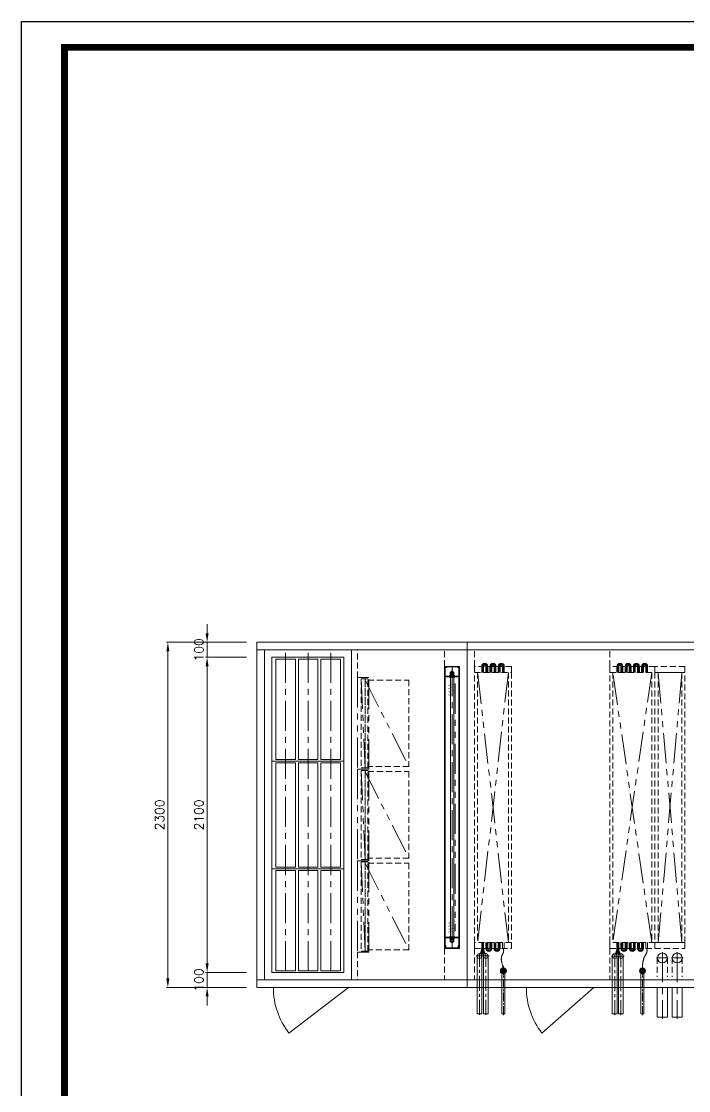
# Model space of a CAD drawing. Extents: x 38 to 18273, y -670 to 12274.
# Drawn here: x 38 to 4482, y 5149 to 12274 of the extents above; entities that cross this region are included whole.
import ezdxf

# ---------------------------------------------------------------- set-up
doc = ezdxf.new("R2010")
doc.units = 0
doc.header["$LTSCALE"] = 80
doc.header["$MEASUREMENT"] = 0
for name, pattern in [('CEN', [26, 20, -2, 2, -2]), ('CENTER', [2, 1.25, -0.25, 0.25, -0.25]), ('CENTER2', [1.125, 0.75, -0.125, 0.125, -0.125]), ('CENTERX2', [4, 2.5, -0.5, 0.5, -0.5]), ('H2', [4, 3, -1]), ('HIDDENX2', [0.75, 0.5, -0.25]), ('PHANTOM', [5, 2.5, -0.5, 0.5, -0.5, 0.5, -0.5]), ('PHANTOMX2', [5, 2.5, -0.5, 0.5, -0.5, 0.5, -0.5])]:
    doc.linetypes.add(name, pattern=pattern)
doc.layers.get('0').update_dxf_attribs({"linetype": 'CONTINUOUS', "lineweight": 18})
doc.layers.get('DEFPOINTS').update_dxf_attribs({"linetype": 'CONTINUOUS', "lineweight": 18})
for name, color, linetype, lineweight in [('2', 2, 'HIDDENX2', 18), ('9', 2, 'H2', 18), ('ACT', 7, 'CONTINUOUS', 18), ('C', 1, 'CENTER', 18), ('CEN', 1, 'CEN', 18), ('LIN', 2, 'CONTINUOUS', 18), ('P', 1, 'PHANTOM', 18), ('SMS', 220, 'CONTINUOUS', 18), ('SOL-M-1', 4, 'CONTINUOUS', 18)]:
    doc.layers.add(name, color=color, linetype=linetype, lineweight=lineweight)
doc.layers.add('FORM', color=7, linetype='CONTINUOUS')
doc.styles.get("Standard").update_dxf_attribs({"font": 'txt.shx', "bigfont": '2hs.shx'})
doc.dimstyles.get("Standard").update_dxf_attribs({"dimscale": 0, "dimtxt": 60, "dimasz": 60, "dimexe": 10, "dimexo": 70, "dimgap": 25, "dimtad": 1, "dimdec": 0, "dimlfac": -1, "dimzin": 0, "dimdsep": 46, "dimtxsty": 'Standard', "dimcen": 0, "dimclrd": 1, "dimclre": 1, "dimadec": 0, "dimazin": 0, "dimtfac": 1, "dimtdec": 0, "dimtix": 1, "dimtmove": 1, "dimatfit": 2, "dimfxl": 0, "dimtolj": 1, "dimtzin": 0, "dimlwd": 5, "dimlwe": 5, "dimarcsym": 0})

# ---------------------------------------------------------------- blocks, each defined once
blk = doc.blocks.new('COIL-UP')
at = {"color": 2, "ltscale": 30}
for p, q in [((47.5, 1880), (47.5, 1840)), ((60.2, 1880), (60.2, 1840)), ((75, 1880), (75, 1840)), ((87.7, 1880), (87.7, 1840)), ((102.5, 1880), (102.5, 1840)), ((115.2, 1880), (115.2, 1840)), ((130, 1880), (130, 1840)), ((142.7, 1880), (142.7, 1840)), ((157.5, 1880), (157.5, 1840)), ((170.2, 1880), (170.2, 1840)), ((185, 1880), (185, 1840)), ((197.7, 1880), (197.7, 1840)), ((212.5, 1880), (212.5, 1840)), ((225.2, 1880), (225.2, 1840)), ((240, 1880), (240, 1840)), ((252.7, 1880), (252.7, 1840)), ((47.4, 0), (47.4, 40)), ((49, 0), (58.6, 0)), ((60.1, 0), (60.1, 40)), ((74.9, 0), (74.9, 40)), ((87.6, 0), (87.6, 40)), ((102.4, 0), (102.4, 40)), ((115.1, 0), (115.1, 40)), ((129.9, 0), (129.9, 40)), ((142.6, 0), (142.6, 40)), ((157.4, 0), (157.4, 40)), ((170.1, 0), (170.1, 40)), ((184.9, 0), (184.9, 40)), ((197.6, 0), (197.6, 40)), ((212.4, 0), (212.4, 40)), ((225.1, 0), (225.1, 40)), ((239.9, 0), (239.9, 40)), ((241.5, 0), (251.1, 0)), ((252.6, 0), (252.6, 40)), ((17.3, -50.8), (17.3, -435.7)), ((49, -50.8), (49, -435.7)), ((49, -50.8), (49, -435.7)), ((58.8, -50.8), (58.8, -435.7)), ((90.5, -50.8), (90.5, -435.7)), ((90.5, -50.8), (90.5, -435.7)), ((208.1, -166.3), (208.1, -435)), ((228.1, -435), (228.1, -166.6)), ((17.3, -435.7), (49, -435.7)), ((58.8, -435.7), (90.5, -435.7)), ((208.1, -435), (228.1, -435))]:
    blk.add_line(p, q, dxfattribs=at)
for centre, radius in [((33.2, -50.8), 15.9), ((74.7, -50.8), 15.9), ((218.3, -149.1), 20)]:
    blk.add_circle(centre, radius, dxfattribs=at)
at = {"color": 4, "linetype": 'CENTER', "ltscale": 30}
for radius in [15, 7.94]:
    blk.add_circle((218.3, -149.1), radius, dxfattribs=at)
at = {"color": 2, "ltscale": 30}
for centre, radius, start, end in [((67.6, 1880), 20.1, 0, 180), ((67.6, 1880), 7.4, 0, 180), ((122.6, 1880), 20.1, 0, 180), ((122.6, 1880), 7.4, 0, 180), ((177.6, 1880), 20.1, 0, 180), ((177.6, 1880), 7.4, 0, 180), ((232.6, 1880), 20.1, 0, 180), ((232.6, 1880), 7.4, 0, 180), ((95, 0), 20.1, 180, 0), ((95, 0), 7.4, 180, 0), ((150, 0), 20.1, 180, 0), ((150, 0), 7.4, 180, 0), ((205, 0), 20.1, 180, 0), ((205, 0), 7.4, 180, 0)]:
    blk.add_arc(centre, radius, start, end, dxfattribs=at)
for points, knots in [([(47.5, 0), (47.2, -2.8), (46.9, -5.5), (46, -11.5), (45.5, -14.8), (44.4, -19.3), (44, -20.6), (43.3, -22.9), (42.9, -23.9), (42.3, -25.5), (42, -26.2), (41.3, -27.6), (41, -28.2), (40, -30.3), (39.2, -31.6), (37.8, -33.8), (37.3, -34.6), (36.7, -35.4)], [0, 0, 0, 0, 8.122778, 8.122778, 18.692797, 18.692797, 23.371493, 23.371493, 26.97768, 26.97768, 29.595751, 29.595751, 32.213823, 32.213823, 37.449966, 37.449966, 40.578291, 40.578291, 40.578291, 40.578291]), ([(60.1, 0), (60.4, -2.8), (60.7, -5.5), (61.6, -11.5), (62.1, -14.8), (63.2, -19.3), (63.6, -20.6), (64.3, -22.9), (64.7, -23.9), (65.3, -25.5), (65.6, -26.2), (66.2, -27.6), (66.6, -28.2), (67.6, -30.3), (68.4, -31.6), (69.8, -33.8), (70.3, -34.6), (70.8, -35.4)], [0, 0, 0, 0, 8.122778, 8.122778, 18.692797, 18.692797, 23.371493, 23.371493, 26.97768, 26.97768, 29.595751, 29.595751, 32.213823, 32.213823, 37.449966, 37.449966, 40.578291, 40.578291, 40.578291, 40.578291]), ([(53.8, -30.9), (52.4, -34.2), (50.7, -37.3), (48.1, -41.2), (47.5, -42.2), (46.8, -43.1)], [28.271735, 28.271735, 28.271735, 28.271735, 37.937343, 37.937343, 41.217073, 41.217073, 41.217073, 41.217073]), ([(47.5, -0.7), (47.8, -3.9), (48.1, -6.5), (48.9, -12.7), (49.5, -16.5), (50.8, -22.1), (51.3, -23.9), (52.4, -27.3), (53, -29), (55.1, -34), (56.9, -37.2), (59.4, -41.2), (60.1, -42.2), (60.8, -43.1)], [0, 0, 0, 0, 7.361999, 7.361999, 18.066817, 18.066817, 23.235675, 23.235675, 28.03421, 28.03421, 37.937343, 37.937343, 41.217073, 41.217073, 41.217073, 41.217073])]:
    blk.add_open_spline(points, degree=3, knots=knots, dxfattribs=at)
at = {"color": 4, "linetype": 'CENTER', "ltscale": 30}
blk.add_spline([(218.3, -149.1), (233.9, -51), (248.6, -17.8), (246.3, 0)], degree=3, dxfattribs=at)
at = {"layer": '2', "color": 1, "linetype": 'PHANTOMX2', "lineweight": 5}
for p, q in [((280, 1840), (20, 40)), ((280, 40), (20.1, 1840))]:
    blk.add_line(p, q, dxfattribs=at)
at = {"layer": '9', "linetype": 'HIDDENX2'}
for p, q in [((20.1, 1840), (20, 40)), ((280, 1840), (280, 40))]:
    blk.add_line(p, q, dxfattribs=at)
for points in [[(0.1, 1840), (300.1, 1840), (300.1, 1880), (0.1, 1880)], [(0.1, 1840), (300, 1840), (300, 40), (0, 40)], [(0, 0), (300, 0), (300, 40), (0, 40)]]:
    blk.add_lwpolyline(points, close=True, dxfattribs=at)
at = {"layer": 'CEN', "linetype": 'CENTER', "ltscale": 30}
for p, q in [((53.8, 1880), (53.8, 1840)), ((81.3, 1880), (81.3, 1840)), ((108.8, 1880), (108.8, 1840)), ((136.3, 1880), (136.3, 1840)), ((163.8, 1880), (163.8, 1840)), ((191.3, 1880), (191.3, 1840)), ((218.8, 1880), (218.8, 1840)), ((246.3, 1880), (246.3, 1840)), ((53.8, 40), (53.8, 0)), ((81.3, 0), (81.3, 40)), ((108.8, 0), (108.8, 40)), ((136.3, 0), (136.3, 40)), ((163.8, 0), (163.8, 40)), ((191.3, 0), (191.3, 40)), ((218.8, 0), (218.8, 40)), ((55.3, -50.8), (11, -50.8)), ((96.8, -50.8), (52.5, -50.8)), ((219.3, -118.1), (218.3, -180.2))]:
    blk.add_line(p, q, dxfattribs=at)
at = {"layer": 'CEN', "linetype": 'CENTER'}
for p, q in [((33.2, -443.7), (33.2, -34.3)), ((74.7, -443.7), (74.7, -34.3))]:
    blk.add_line(p, q, dxfattribs=at)
at = {"layer": 'CEN', "linetype": 'CENTER2'}
blk.add_line((218.3, -443.6), (218.3, -115.9), dxfattribs=at)
at = {"layer": 'CEN', "linetype": 'CENTER', "ltscale": 30}
for centre, start, end in [((67.6, 1880), 0, 180), ((122.6, 1880), 0, 180), ((177.6, 1880), 0, 180), ((232.6, 1880), 0, 180), ((95, 0), 180, 0), ((150, 0), 180, 0), ((205, 0), 180, 0)]:
    blk.add_arc(centre, 13.8, start, end, dxfattribs=at)
for points, knots in [([(50.5, -20.9), (49.9, -23.4), (47.9, -29.4), (44.7, -34.9), (42.5, -38.1)], [20.215547, 20.215547, 20.215547, 20.215547, 28.022794, 39.590551, 39.590551, 39.590551, 39.590551]), ([(53.8, -0.7), (54.9, -10.2), (56.4, -23.6), (62.9, -34.9), (65.1, -38.1)], [0, 0, 0, 0, 28.022794, 39.590551, 39.590551, 39.590551, 39.590551])]:
    blk.add_open_spline(points, degree=3, knots=knots, dxfattribs=at)
blk = doc.blocks.new('*D27')
at = {"color": 1, "linetype": 'Continuous', "lineweight": 5}
for p, q in [((1274.9, 8196.1), (1274.9, 8256.1)), ((1536.2, 8136.1), (1264.9, 8136.1)), ((1274.9, 8136.1), (1274.9, 8036.1)), ((1536.2, 8036.1), (1264.9, 8036.1)), ((1274.9, 7976.1), (1274.9, 7916.1))]:
    blk.add_line(p, q, dxfattribs=at)
at = {"color": 1, "linetype": 'Continuous'}
for points in [[(1264.9, 8196.1), (1284.9, 8196.1), (1274.9, 8136.1)], [(1264.9, 7976.1), (1284.9, 7976.1), (1274.9, 8036.1)]]:
    blk.add_solid(points, dxfattribs=at)
at = {"layer": 'DEFPOINTS', "color": 0, "linetype": 'Continuous'}
for p in [(1606.2, 8136.1), (1274.9, 8036.1), (1606.2, 8036.1)]:
    blk.add_point(p, dxfattribs=at)
at = {"color": 0, "linetype": 'Continuous', "insert": (1219.9, 8086.1), "char_height": 60, "attachment_point": 5, "rotation": 90}
blk.add_mtext('\\A1;100', dxfattribs=at)
blk = doc.blocks.new('*D28')
at = {"color": 1, "linetype": 'Continuous', "lineweight": 5}
for p, q in [((1536.2, 8036.1), (1264.9, 8036.1)), ((1274.9, 7976.1), (1274.9, 5996.1)), ((1536.2, 5936.1), (1264.9, 5936.1))]:
    blk.add_line(p, q, dxfattribs=at)
at = {"color": 1, "linetype": 'Continuous'}
for points in [[(1264.9, 7976.1), (1284.9, 7976.1), (1274.9, 8036.1)], [(1264.9, 5996.1), (1284.9, 5996.1), (1274.9, 5936.1)]]:
    blk.add_solid(points, dxfattribs=at)
at = {"layer": 'DEFPOINTS', "color": 0, "linetype": 'Continuous'}
for p in [(1606.2, 8036.1), (1274.9, 5936.1), (1606.2, 5936.1)]:
    blk.add_point(p, dxfattribs=at)
at = {"color": 0, "linetype": 'Continuous', "insert": (1219.9, 6986.1), "char_height": 60, "attachment_point": 5, "rotation": 90}
blk.add_mtext('\\A1;2100', dxfattribs=at)
blk = doc.blocks.new('*D29')
at = {"color": 1, "linetype": 'Continuous', "lineweight": 5}
for p, q in [((1274.9, 5996.1), (1274.9, 6056.1)), ((1536.2, 5936.1), (1264.9, 5936.1)), ((1274.9, 5936.1), (1274.9, 5836.1)), ((1536.2, 5836.1), (1264.9, 5836.1)), ((1274.9, 5776.1), (1274.9, 5716.1))]:
    blk.add_line(p, q, dxfattribs=at)
at = {"color": 1, "linetype": 'Continuous'}
for points in [[(1264.9, 5996.1), (1284.9, 5996.1), (1274.9, 5936.1)], [(1264.9, 5776.1), (1284.9, 5776.1), (1274.9, 5836.1)]]:
    blk.add_solid(points, dxfattribs=at)
at = {"layer": 'DEFPOINTS', "color": 0, "linetype": 'Continuous'}
for p in [(1606.2, 5936.1), (1274.9, 5836.1), (1606.2, 5836.1)]:
    blk.add_point(p, dxfattribs=at)
at = {"color": 0, "linetype": 'Continuous', "insert": (1219.9, 5886.1), "char_height": 60, "attachment_point": 5, "rotation": 90}
blk.add_mtext('\\A1;100', dxfattribs=at)
blk = doc.blocks.new('*D30')
at = {"color": 1, "linetype": 'Continuous', "lineweight": 5}
for p, q in [((1536.2, 8136.1), (1003.5, 8136.1)), ((1013.5, 8076.1), (1013.5, 5896.1)), ((1536.2, 5836.1), (1003.5, 5836.1))]:
    blk.add_line(p, q, dxfattribs=at)
at = {"color": 1, "linetype": 'Continuous'}
for points in [[(1003.5, 8076.1), (1023.5, 8076.1), (1013.5, 8136.1)], [(1003.5, 5896.1), (1023.5, 5896.1), (1013.5, 5836.1)]]:
    blk.add_solid(points, dxfattribs=at)
at = {"layer": 'DEFPOINTS', "color": 0, "linetype": 'Continuous'}
for p in [(1606.2, 8136.1), (1013.5, 5836.1), (1606.2, 5836.1)]:
    blk.add_point(p, dxfattribs=at)
at = {"color": 0, "linetype": 'Continuous', "insert": (958.5, 6986.1), "char_height": 60, "attachment_point": 5, "rotation": 90}
blk.add_mtext('\\A1;2300', dxfattribs=at)
blk = doc.blocks.new('DXC-UP')
at = {"color": 2, "ltscale": 30}
for p, q in [((17.2, 50.1), (17.2, 435)), ((17.2, 435), (49, 435)), ((49, 50.1), (49, 435)), ((49, 50.1), (49, 435)), ((58.8, 50.1), (58.8, 435)), ((58.8, 435), (90.5, 435)), ((90.5, 50.1), (90.5, 435)), ((90.5, 50.1), (90.5, 435)), ((181.8, 166.3), (181.8, 435)), ((181.8, 435), (201.8, 435)), ((201.8, 435), (201.8, 166.6)), ((47.4, 0), (47.4, -40)), ((49, 0), (58.6, 0)), ((60.1, 0), (60.1, -40)), ((74.9, 0), (74.9, -40)), ((87.6, 0), (87.6, -40)), ((102.4, 0), (102.4, -40)), ((115.1, 0), (115.1, -40)), ((129.9, 0), (129.9, -40)), ((142.6, 0), (142.6, -40)), ((157.4, 0), (157.4, -40)), ((170.1, 0), (170.1, -40)), ((184.9, 0), (197.6, 0)), ((184.9, 0), (184.9, -40)), ((197.6, 0), (197.6, -40)), ((47.4, -1880), (47.4, -1840)), ((60.1, -1880), (60.1, -1840)), ((74.9, -1880), (74.9, -1840)), ((87.6, -1880), (87.6, -1840)), ((102.4, -1880), (102.4, -1840)), ((115.1, -1880), (115.1, -1840)), ((129.9, -1880), (129.9, -1840)), ((142.6, -1880), (142.6, -1840)), ((157.4, -1880), (157.4, -1840)), ((170.1, -1880), (170.1, -1840)), ((184.9, -1880), (184.9, -1840)), ((197.6, -1880), (197.6, -1840))]:
    blk.add_line(p, q, dxfattribs=at)
for centre, radius in [((192, 149.1), 20), ((33.1, 50.1), 15.9), ((74.6, 50.1), 15.9)]:
    blk.add_circle(centre, radius, dxfattribs=at)
at = {"color": 4, "linetype": 'CENTER', "ltscale": 30}
for radius in [15, 7.94]:
    blk.add_circle((192, 149.1), radius, dxfattribs=at)
at = {"color": 2, "ltscale": 30}
for centre, radius, start, end in [((95, 0), 20.1, 0, 180), ((95, 0), 7.4, 0, 180), ((150, 0), 20.1, 0, 180), ((150, 0), 7.4, 0, 180), ((67.5, -1880), 20.1, 180, 0), ((67.5, -1880), 7.4, 180, 0), ((122.5, -1880), 20.1, 180, 0), ((122.5, -1880), 7.4, 180, 0), ((177.5, -1880), 20.1, 180, 0), ((177.5, -1880), 7.4, 180, 0)]:
    blk.add_arc(centre, radius, start, end, dxfattribs=at)
at = {"color": 4, "linetype": 'CENTER', "ltscale": 30}
blk.add_open_spline([(192, 149.1), (191.8, 115.2), (162.7, 68.8), (196.8, 24.2), (192.6, 6), (191.2, 0)], degree=3, knots=[0, 0, 0, 0, 99.366065, 135.649551, 153.655823, 153.655823, 153.655823, 153.655823], dxfattribs=at)
at = {"color": 2, "ltscale": 30}
for points, knots in [([(47.4, -0.7), (47.1, 2), (46.8, 4.7), (46, 10.8), (45.4, 14.1), (44.3, 18.6), (44, 19.9), (43.2, 22.2), (42.9, 23.2), (42.2, 24.8), (41.9, 25.5), (41.3, 26.9), (41, 27.5), (39.9, 29.6), (39.1, 30.9), (37.8, 33), (37.2, 33.8), (36.7, 34.6)], [0, 0, 0, 0, 8.122778, 8.122778, 18.692797, 18.692797, 23.371493, 23.371493, 26.97768, 26.97768, 29.595751, 29.595751, 32.213823, 32.213823, 37.449966, 37.449966, 40.578291, 40.578291, 40.578291, 40.578291]), ([(53.7, 30.2), (52.3, 33.5), (50.6, 36.5), (48.1, 40.5), (47.4, 41.4), (46.8, 42.4)], [28.271735, 28.271735, 28.271735, 28.271735, 37.937343, 37.937343, 41.217073, 41.217073, 41.217073, 41.217073]), ([(47.4, 0), (47.7, 3.2), (48, 5.7), (48.8, 12), (49.4, 15.8), (50.7, 21.3), (51.2, 23.1), (52.3, 26.6), (52.9, 28.3), (55.1, 33.3), (56.8, 36.5), (59.4, 40.5), (60.1, 41.4), (60.7, 42.4)], [0, 0, 0, 0, 7.361999, 7.361999, 18.066817, 18.066817, 23.235675, 23.235675, 28.03421, 28.03421, 37.937343, 37.937343, 41.217073, 41.217073, 41.217073, 41.217073]), ([(60.1, -0.7), (60.4, 2), (60.7, 4.7), (61.5, 10.8), (62.1, 14.1), (63.2, 18.6), (63.5, 19.9), (64.3, 22.2), (64.6, 23.2), (65.3, 24.8), (65.6, 25.5), (66.2, 26.9), (66.5, 27.5), (67.6, 29.6), (68.4, 30.9), (69.7, 33), (70.3, 33.8), (70.8, 34.6)], [0, 0, 0, 0, 8.122778, 8.122778, 18.692797, 18.692797, 23.371493, 23.371493, 26.97768, 26.97768, 29.595751, 29.595751, 32.213823, 32.213823, 37.449966, 37.449966, 40.578291, 40.578291, 40.578291, 40.578291])]:
    blk.add_open_spline(points, degree=3, knots=knots, dxfattribs=at)
at = {"layer": '2', "color": 1, "linetype": 'PHANTOMX2', "lineweight": 5}
for p, q in [((224.9, -1840), (20, -40)), ((225, -40), (20, -1840))]:
    blk.add_line(p, q, dxfattribs=at)
at = {"layer": '9', "linetype": 'HIDDENX2'}
for p, q in [((20, -1840), (20, -40)), ((224.9, -1840), (225, -40))]:
    blk.add_line(p, q, dxfattribs=at)
for points in [[(0, 0), (245, 0), (245, -40), (0, -40)], [(0, -1840), (244.9, -1840), (245, -40), (0, -40)], [(0, -1840), (245, -1840), (245, -1880), (0, -1880)]]:
    blk.add_lwpolyline(points, close=True, dxfattribs=at)
at = {"layer": 'CEN', "linetype": 'CENTER'}
for p, q in [((33.1, 443), (33.1, 33.6)), ((74.6, 443), (74.6, 33.6))]:
    blk.add_line(p, q, dxfattribs=at)
at = {"layer": 'CEN', "linetype": 'CENTER2'}
blk.add_line((192, 443.6), (192, 115.9), dxfattribs=at)
at = {"layer": 'CEN', "linetype": 'CENTER', "ltscale": 30}
for p, q in [((193.1, 118.1), (192, 180.2)), ((55.2, 50.1), (11, 50.1)), ((96.8, 50.1), (52.5, 50.1)), ((53.7, -40), (53.7, 0)), ((81.2, 0), (81.2, -40)), ((108.7, 0), (108.7, -40)), ((136.2, 0), (136.2, -40)), ((163.7, 0), (163.7, -40)), ((53.7, -1880), (53.7, -1840)), ((81.2, -1880), (81.2, -1840)), ((108.7, -1880), (108.7, -1840)), ((136.2, -1880), (136.2, -1840)), ((163.7, -1880), (163.7, -1840)), ((191.2, -1880), (191.2, -1840))]:
    blk.add_line(p, q, dxfattribs=at)
for centre, start, end in [((95, 0), 0, 180), ((150, 0), 0, 180), ((67.5, -1880), 180, 0), ((122.5, -1880), 180, 0), ((177.5, -1880), 180, 0)]:
    blk.add_arc(centre, 13.8, start, end, dxfattribs=at)
for points, knots in [([(50.5, 20.2), (49.8, 22.6), (47.8, 28.7), (44.6, 34.2), (42.5, 37.4)], [20.215547, 20.215547, 20.215547, 20.215547, 28.022794, 39.590551, 39.590551, 39.590551, 39.590551]), ([(53.7, 0), (54.8, 9.5), (56.4, 22.9), (62.9, 34.2), (65, 37.4)], [0, 0, 0, 0, 28.022794, 39.590551, 39.590551, 39.590551, 39.590551])]:
    blk.add_open_spline(points, degree=3, knots=knots, dxfattribs=at)
blk = doc.blocks.new('A$C53FA227C')
at = {"lineweight": 5}
for p, q in [((-100, 0), (-100, -1880)), ((0, 0), (-100, 0)), ((0, -4.4), (-100, -4.4)), ((-95.6, -8.8), (-95.6, -1880)), ((-85.2, -8.8), (-95.6, -8.8)), ((-95.6, -65.8), (-4.4, -65.8)), ((-95.6, -70.2), (-4.4, -70.2)), ((-85.2, -4.4), (-85.2, -8.8)), ((-68.3, -64), (-31.7, -64)), ((-68.3, -64), (-68.3, -65.8)), ((-68.3, -71.9), (-68.3, -70.2)), ((-34.2, -62), (-65.8, -62)), ((-65.8, -62), (-65.8, -64)), ((-62, -49.5), (-62, -40.4)), ((-62, -62), (-62, -52.9)), ((-58.7, -38.7), (-41.3, -38.7)), ((-58.7, -51.2), (-41.3, -51.2)), ((-56, -50.4), (-56, -39.5)), ((-56, -62), (-56, -52.1)), ((-55.3, -34.6), (-54, -33.2)), ((-55.3, -34.6), (-44.7, -34.6)), ((-55.3, -38.7), (-55.3, -34.6)), ((-54, -33.2), (-46, -33.2)), ((-46, -33.2), (-44.7, -34.6)), ((-44.7, -38.7), (-44.7, -34.6)), ((-44, -50.4), (-44, -39.5)), ((-44, -62), (-44, -52.1)), ((-38, -49.5), (-38, -40.4)), ((-38, -62), (-38, -52.9)), ((-34.2, -62), (-34.2, -64)), ((-31.7, -64), (-31.7, -65.8)), ((-31.7, -71.9), (-31.7, -70.2)), ((-14.7, -4.4), (-14.7, -8.8)), ((-4.2, -8.8), (-14.7, -8.8)), ((-4.2, -8.8), (-4.2, -1880)), ((0, 0), (0, -1880)), ((-68.3, -71.9), (-31.7, -71.9)), ((-60.9, -71.9), (-60.9, -1802.7)), ((-39.1, -71.9), (-39.1, -1802.7)), ((-95.6, -1804.4), (-4.2, -1804.4)), ((-95.6, -1808.8), (-4.2, -1808.8)), ((-68.3, -1802.7), (-31.7, -1802.7)), ((-68.3, -1802.7), (-68.3, -1804.4)), ((-68.3, -1810.6), (-68.3, -1808.8)), ((-68.3, -1810.6), (-31.7, -1810.6)), ((-65.8, -1812.6), (-65.8, -1810.6)), ((-34.2, -1812.6), (-65.8, -1812.6)), ((-62, -1812.6), (-62, -1821.7)), ((-62, -1825.1), (-62, -1834.2)), ((-58.7, -1823.4), (-41.3, -1823.4)), ((-58.7, -1835.9), (-41.3, -1835.9)), ((-56, -1812.6), (-56, -1822.5)), ((-56, -1824.2), (-56, -1835)), ((-55.3, -1835.9), (-55.3, -1840)), ((-55.3, -1840), (-44.7, -1840)), ((-55.3, -1840), (-54, -1841.3)), ((-54, -1841.3), (-46, -1841.3)), ((-46, -1841.3), (-44.7, -1840)), ((-44.7, -1835.9), (-44.7, -1840)), ((-44, -1812.6), (-44, -1822.5)), ((-44, -1824.2), (-44, -1835)), ((-38, -1812.6), (-38, -1821.7)), ((-38, -1825.1), (-38, -1834.2)), ((-34.2, -1812.6), (-34.2, -1810.6)), ((-31.7, -1802.7), (-31.7, -1804.4)), ((-31.7, -1810.6), (-31.7, -1808.8)), ((0, -1880), (-100, -1880)), ((-95.6, -1860.6), (-91.2, -1860.6)), ((-91.2, -1860.6), (-91.2, -1875.6)), ((-8.6, -1875.6), (-91.2, -1875.6)), ((-8.6, -1860.6), (-8.6, -1875.6)), ((-8.6, -1860.6), (-4.2, -1860.6))]:
    blk.add_line(p, q, dxfattribs=at)
at = {"lineweight": 5, "const_width": 1.6}
for points in [[(-71.2, -114.9, 1), (-71.2, -119.7, 1)], [(-71.2, -135.5, 1), (-71.2, -140.3, 1)], [(-28.8, -125.2, -1), (-28.8, -130, -1)], [(-71.2, -156.2, 1), (-71.2, -160.9, 1)], [(-71.2, -176.8, 1), (-71.2, -181.6, 1)], [(-28.8, -145.9, -1), (-28.8, -150.6, -1)], [(-28.8, -166.5, -1), (-28.8, -171.2, -1)], [(-28.8, -187.1, -1), (-28.8, -191.9, -1)], [(-71.2, -1697.3, 1), (-71.2, -1702.1, 1)], [(-28.8, -1707.6, -1), (-28.8, -1712.4, -1)], [(-71.2, -1717.9, 1), (-71.2, -1722.7, 1)], [(-71.2, -1738.5, 1), (-71.2, -1743.3, 1)], [(-71.2, -1759.1, 1), (-71.2, -1763.9, 1)], [(-28.8, -1728.2, -1), (-28.8, -1733, -1)], [(-28.8, -1748.8, -1), (-28.8, -1753.6, -1)], [(-28.8, -1769.4, -1), (-28.8, -1774.2, -1)]]:
    blk.add_lwpolyline(points, format="xyb", dxfattribs=at)
for points in [[(-60.9, -113.6), (-71.2, -114.9)], [(-71.2, -119.7), (-39.1, -123.9)], [(-60.9, -134.2), (-71.2, -135.5)], [(-71.2, -140.3), (-39.1, -144.5)], [(-39.1, -123.9), (-28.8, -125.2)], [(-28.8, -130), (-39.1, -131.4)], [(-60.9, -154.8), (-71.2, -156.2)], [(-71.2, -160.9), (-39.1, -165.1)], [(-60.9, -175.4), (-71.2, -176.8)], [(-71.2, -181.6), (-39.1, -185.7)], [(-39.1, -144.5), (-28.8, -145.9)], [(-28.8, -150.6), (-39.1, -152)], [(-39.1, -165.1), (-28.8, -166.5)], [(-28.8, -171.2), (-39.1, -172.6)], [(-39.1, -185.7), (-28.8, -187.1)], [(-28.8, -191.9), (-39.1, -193.2)], [(-60.9, -1695.9), (-71.2, -1697.3)], [(-71.2, -1702.1), (-39.1, -1706.2)], [(-39.1, -1706.2), (-28.8, -1707.6)], [(-60.9, -1716.5), (-71.2, -1717.9)], [(-71.2, -1722.7), (-39.1, -1726.8)], [(-60.9, -1737.1), (-71.2, -1738.5)], [(-71.2, -1743.3), (-39.1, -1747.4)], [(-60.9, -1757.7), (-71.2, -1759.1)], [(-71.2, -1763.9), (-39.1, -1768.1)], [(-28.8, -1712.4), (-39.1, -1713.7)], [(-39.1, -1726.8), (-28.8, -1728.2)], [(-28.8, -1733), (-39.1, -1734.3)], [(-39.1, -1747.4), (-28.8, -1748.8)], [(-28.8, -1753.6), (-39.1, -1754.9)], [(-39.1, -1768.1), (-28.8, -1769.4)], [(-28.8, -1774.2), (-39.1, -1775.5)]]:
    blk.add_lwpolyline(points, dxfattribs=at)
at = {"lineweight": 5}
for centre, radius, start, end in [((-58.6, -43), 4.31, 52.7941, 142.90426), ((-58.6, -46.9), 4.31, 217.09574, 307.2059), ((-58.6, -55.5), 4.31, 52.7941, 142.90426), ((-51, -53.2), 14.6, 86.10292, 110.07012), ((-51, -36.7), 14.6, 249.92988, 273.89708), ((-51, -65.7), 14.6, 86.10292, 110.07012), ((-49, -53.2), 14.6, 69.92988, 93.89708), ((-49, -36.7), 14.6, 266.10292, 290.07012), ((-49, -65.7), 14.6, 69.92988, 93.89708), ((-41.4, -43), 4.31, 37.09574, 127.2059), ((-41.4, -46.9), 4.31, 232.7941, 322.90426), ((-41.4, -55.5), 4.31, 37.09574, 127.2059), ((-58.6, -1819.1), 4.31, 217.09574, 307.2059), ((-58.6, -1827.7), 4.31, 52.7941, 142.90426), ((-58.6, -1831.6), 4.31, 217.09574, 307.2059), ((-51, -1808.9), 14.6, 249.92988, 273.89708), ((-51, -1837.9), 14.6, 86.10292, 110.07012), ((-51, -1821.4), 14.6, 249.92988, 273.89708), ((-49, -1808.9), 14.6, 266.10292, 290.07012), ((-49, -1837.9), 14.6, 69.92988, 93.89708), ((-49, -1821.4), 14.6, 266.10292, 290.07012), ((-41.4, -1819.1), 4.31, 232.7941, 322.90426), ((-41.4, -1827.7), 4.31, 37.09574, 127.2059), ((-41.4, -1831.6), 4.31, 232.7941, 322.90426)]:
    blk.add_arc(centre, radius, start, end, dxfattribs=at)
at = {"layer": 'CEN', "linetype": 'CENTERX2'}
blk.add_line((-50, 1.7), (-50, -1898.5), dxfattribs=at)
at = {"layer": 'P', "lineweight": 5}
for p, q in [((-71.2, -116.4), (-71.2, -1761.7)), ((-38.8, -125.1), (-38.8, -1771.9))]:
    blk.add_line(p, q, dxfattribs=at)
blk = doc.blocks.new('M-F')
at = {"color": 2, "linetype": 'HIDDENX2'}
for points in [[(25.3, 8), (50.3, 8), (50.3, 602), (25.3, 602)], [(50.3, 8), (70, 8), (70, 602), (50.3, 602)]]:
    blk.add_lwpolyline(points, close=True, dxfattribs=at)
blk.add_lwpolyline([(70, 593.2), (342.3, 593.2), (342.3, 16.8), (70, 16.8)], dxfattribs=at)
at = {"layer": 'SMS', "linetype": 'PHANTOMX2'}
blk.add_lwpolyline([(0, 0), (75, 0), (75, 610), (0, 610)], close=True, dxfattribs=at)
at = {"layer": 'SOL-M-1', "color": 1, "linetype": 'PHANTOMX2'}
for p, q in [((25.3, 602), (50.3, 8)), ((50.3, 593.2), (342.3, 16.8))]:
    blk.add_line(p, q, dxfattribs=at)
blk = doc.blocks.new('form')
at = {"layer": 'FORM', "color": 3}
blk.add_lwpolyline([(0, 562.79), (792.83, 562.79), (792.83, 0), (0, 0)], close=True, dxfattribs=at)
at = {"layer": 'FORM', "color": 2, "const_width": 1.94}
blk.add_lwpolyline([(12.48, 6.47), (12.48, 555.28), (781.78, 555.28), (781.78, 6.47)], close=True, dxfattribs=at)
blk = doc.blocks.new('A$C493F42F1')
at = {"xscale": 20, "yscale": 20, "zscale": 20}
blk.add_blockref('form', (0, -11255.8), dxfattribs=at)

msp = doc.modelspace()

# ---------------------------------------------------------------- linework, layer by layer
at = {"linetype": 'Continuous'}
for p, q in [((1656.2, 8086.1), (1606.2, 8086.1)), ((1706.2, 7343.5), (2186.2, 7343.5)), ((2186.2, 6626.8), (1706.2, 6626.8)), ((1656.2, 5886.1), (1606.2, 5886.1))]:
    msp.add_line(p, q, dxfattribs=at)
at = {"color": 1, "linetype": 'Continuous'}
for p, q in [((2216.2, 5836.1), (1819.3, 5531.9)), ((3851.2, 5836.1), (3504.3, 5531.9))]:
    msp.add_line(p, q, dxfattribs=at)
at = {"linetype": 'Continuous'}
for points in [[(2236.2, 8086.1), (1656.2, 8086.1), (1656.2, 5886.1), (2236.2, 5886.1)], [(1656.2, 8086.1), (3006.2, 8086.1), (3006.2, 5886.1), (1656.2, 5886.1)], [(3006.2, 8086.1), (4906.2, 8086.1), (4906.2, 5886.1), (3006.2, 5886.1)], [(2186.2, 8036.1), (1706.2, 8036.1), (1706.2, 5936.1), (2186.2, 5936.1)], [(1862.7, 7355.5), (1732.7, 7355.5), (1732.7, 8024.1), (1862.7, 8024.1)], [(2012.7, 7355.5), (1882.7, 7355.5), (1882.7, 8024.1), (2012.7, 8024.1)], [(2162.7, 7355.5), (2032.7, 7355.5), (2032.7, 8024.1), (2162.7, 8024.1)], [(1862.7, 6638.8), (1732.7, 6638.8), (1732.7, 7332.4), (1862.7, 7332.4)], [(2012.7, 6638.8), (1882.7, 6638.8), (1882.7, 7332.4), (2012.7, 7332.4)], [(2162.7, 6638.8), (2032.7, 6638.8), (2032.7, 7332.4), (2162.7, 7332.4)], [(1862.7, 6614.8), (1732.7, 6614.8), (1732.7, 5946.3), (1862.7, 5946.3)], [(2012.7, 6614.8), (1882.7, 6614.8), (1882.7, 5946.3), (2012.7, 5946.3)], [(2162.7, 6614.8), (2032.7, 6614.8), (2032.7, 5946.3), (2162.7, 5946.3)]]:
    msp.add_lwpolyline(points, close=True, dxfattribs=at)
at = {"color": 1, "linetype": 'Continuous'}
for centre in [(2216.2, 5836.1), (3901.2, 5836.1)]:
    msp.add_arc(centre, 500, 180, 217.47128, dxfattribs=at)
at = {"layer": '2', "color": 1, "linetype": 'PHANTOMX2'}
for p, q in [((4436.2, 6136.1), (4279.1, 7936.1)), ((4279.1, 6136.1), (4436.2, 7936.1))]:
    msp.add_line(p, q, dxfattribs=at)
at = {"layer": '9', "linetype": 'HIDDENX2'}
for p, q in [((2276.2, 7901.1), (2276.2, 8086.1)), ((2856.2, 7976.1), (2856.2, 8086.1)), ((3056.2, 7976.1), (3056.2, 8086.1)), ((3956.2, 7976.1), (3956.1, 8086.1)), ((4279.1, 7936.1), (4279.1, 6136.1)), ((4436.2, 7936.1), (4436.2, 6136.1)), ((2276.2, 6071.1), (2276.2, 5886.1)), ((2856.2, 6096.1), (2856.2, 5886.1)), ((3056.2, 6096.1), (3056.2, 5886.1)), ((3956.2, 6096.1), (3956.2, 5886.1)), ((4273.3, 6032.7), (4273.3, 5906.1)), ((4340, 6032.7), (4340, 5906.1)), ((4372.3, 6032.7), (4372.3, 5906.1)), ((4439, 6032.7), (4439, 5906.1))]:
    msp.add_line(p, q, dxfattribs=at)
for points in [[(4456.2, 7976.1), (4256.2, 7976.1), (4256.2, 7936.1), (4456.2, 7936.1)], [(4456.2, 7936.1), (4256.2, 7936.1), (4256.2, 6136.1), (4456.2, 6136.1)], [(4456.2, 6136.1), (4256.2, 6136.1), (4256.2, 6096.1), (4456.2, 6096.1)]]:
    msp.add_lwpolyline(points, close=True, dxfattribs=at)
at = {"layer": 'ACT', "linetype": 'Continuous'}
for centre in [(4306.7, 6032.7), (4405.7, 6032.7)]:
    msp.add_circle(centre, 33.3, dxfattribs=at)
at = {"layer": 'C', "linetype": 'CENTERX2'}
for p, q in [((4306.7, 6071), (4306.7, 5628.2)), ((4405.7, 6071), (4405.7, 5628.2))]:
    msp.add_line(p, q, dxfattribs=at)
at = {"layer": 'CEN', "linetype": 'CENTERX2'}
for p, q in [((1797.7, 8065.6), (1797.7, 5908.7)), ((1947.7, 8065.6), (1947.7, 5908.7)), ((2097.7, 8065.6), (2097.7, 5908.7))]:
    msp.add_line(p, q, dxfattribs=at)
at = {"layer": 'CEN'}
for p, q in [((4267.8, 6032.7), (4345.5, 6032.7)), ((4444.5, 6032.7), (4366.8, 6032.7))]:
    msp.add_line(p, q, dxfattribs=at)
at = {"layer": 'LIN'}
for p, q in [((4273.3, 5836.1), (4273.3, 5638.7)), ((4340, 5836.1), (4340, 5638.7)), ((4372.3, 5836.1), (4372.3, 5638.7)), ((4439, 5836.1), (4439, 5638.7)), ((4273.3, 5638.7), (4340, 5638.7)), ((4439, 5638.7), (4372.3, 5638.7))]:
    msp.add_line(p, q, dxfattribs=at)
at = {"layer": 'LIN', "linetype": 'Continuous'}
for points in [[(3006.2, 8136.1), (1606.2, 8136.1), (1606.2, 5836.1), (3006.2, 5836.1)], [(4906.2, 8136.1), (3006.2, 8136.1), (3006.2, 5836.1), (4906.2, 5836.1)]]:
    msp.add_lwpolyline(points, close=True, dxfattribs=at)

# ---------------------------------------------------------------- block references
at = {"linetype": 'Continuous', "xscale": 1.149999999999977, "yscale": 1.150000000000091, "zscale": 1.15}
msp.add_blockref('A$C493F42F1', (37.8, 12273.8), dxfattribs=at)
at = {"linetype": 'Continuous', "xscale": -1, "rotation": 180}
msp.add_blockref('DXC-UP', (3056.2, 6096.1), dxfattribs=at)
at = {"linetype": 'Continuous'}
for name, p in [('COIL-UP', (3956.2, 6096.1)), ('M-F', (2276.2, 7291.1)), ('M-F', (2276.2, 6681.1)), ('M-F', (2276.2, 6071.1))]:
    msp.add_blockref(name, p, dxfattribs=at)
at = {"linetype": 'Continuous', "xscale": -1}
msp.add_blockref('A$C53FA227C', (2856.2, 7976.1), dxfattribs=at)

# ---------------------------------------------------------------- dimensions: what is measured, and where the dimension line sits
at = {"linetype": 'Continuous'}
for base, p1, p2, picture, middle in [((1274.9, 8036.1), (1606.2, 8136.1), (1606.2, 8036.1), '*D27', (1219.9, 8086.1)), ((1013.5, 5836.1), (1606.2, 8136.1), (1606.2, 5836.1), '*D30', (958.5, 6986.1)), ((1274.9, 5936.1), (1606.2, 8036.1), (1606.2, 5936.1), '*D28', (1219.9, 6986.1)), ((1274.9, 5836.1), (1606.2, 5936.1), (1606.2, 5836.1), '*D29', (1219.9, 5886.1))]:
    dim = msp.add_linear_dim(base=base, p1=p1, p2=p2, angle=90, dimstyle='Standard', override={"dimscale": 1}, dxfattribs=at)
    dim.commit()
    dim.dimension.update_dxf_attribs({"geometry": picture, "text_midpoint": middle})

doc.saveas('drawing.dxf')
